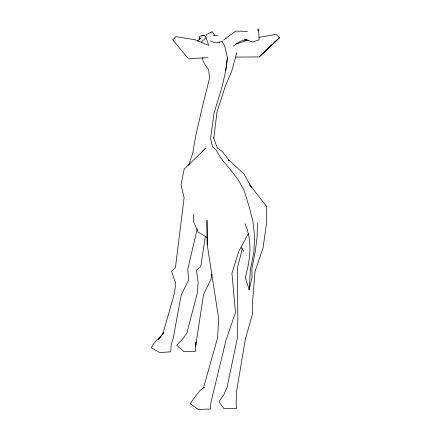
<?xml version="1.0" encoding="UTF-8"?>
<svg xmlns="http://www.w3.org/2000/svg" width="431" height="431" viewBox="0 0 431 431"><rect width="100%" height="100%" fill="white"/><g stroke="black" fill="none" stroke-linecap="round" stroke-linejoin="round"><path stroke-width="0.65" d="M257.463 223.355L257.091 237.298L255.276 251.51L251.839 268.691L252.092 277.252L249.177 289.847L245.271 277.402C250.325 259.882 252.641 240.8 244.964 223.641M193.783 214.326L193.514 221.626L198.066 232.061L207.645 237.847M258.002 30.779L258.083 28.861L258.789 32.675L259.079 39.884L252.539 41.99L244.517 39.183L247.227 40.056L240.498 41.134L233.257 46.009M205.42 236.043L200.765 266.573L196.401 270.253L198.141 282.219L197.565 291.97L186.968 332.84L183.396 338.103L176.764 345.209L183.73 351.545L195.302 351.723L196.03 341.772M195.712 346.81L196.003 342.316M249.177 289.847L250.406 269.585L253.886 252.011L254.565 236.5L252.981 221.825L249.344 207.3L243.795 189.802L238.37 180.029L230.687 170.008L220.553 157.794L215.877 149.746L212.284 146.174L210.576 138.443L214.062 112.981L222.245 86.119L225.725 70.759L227.423 57.953L224.583 45.702L222.073 41.726M213.803 138.362L216.955 112.146L225.354 86.092L231.706 71.163L236.856 52.571M225.725 70.759L227.417 57.953M195.793 345.107L203.524 294.712L210.937 279.385L211.89 274.213M197.258 228.645L187.776 269.186L188.552 280.075L181.155 295.095L173.316 337.742L171.182 344.805L170.73 351.841L159.745 352.526L151.308 347.812L153.678 343.539L162.315 334.693L158.15 339.967L163.645 332.49M242.319 248.407L237.465 267.937L237.826 318.579L237.449 337.705L227.062 387.356L223.872 394.543L218.964 401.703L224.007 408.68L236.398 408.588L236.156 402.069L236.635 391.009L245.363 339.052L252.706 313.218L252.248 305.773L255.023 271.584L263.061 247.777L266.471 223.834L266.385 206.12L249.694 184.818L250.373 185.976M188.719 165.283L192.797 152.876L195.739 135.781L202.969 104.28L209.504 78.27L208.717 69.741L205.215 65.205L203.044 60.642L202.187 57.549M201.363 42.75L201.794 41.473L205.97 38.02M204.035 387.35L199.601 390.912L190.146 403.583L198.228 409.45L210.371 408.987L210.867 402.716L226.033 340.075L235.498 312.534L231.937 273.297L238.801 251.413L248.148 233.801M163.23 333.578L162.589 334.655L174.426 293.484L175.713 283.49L171.57 271.433L175.444 267.43L184.118 197.748L181.042 184.834L184.161 169.194L205.63 148.226L201.525 152.558M200.453 38.262L199.337 39.458L200.059 38.693M272.284 44.398L259.123 56.935L235.595 57.102M273.259 43.466L276.185 40.681M277.16 39.754L279.595 37.432L275.84 34.383L258.891 37.411M197.253 41.257L200.42 38.311M204.289 387.297L203.427 388.062L217.531 338.023L218.738 319.042L207.246 244.905L206.988 220.43L207.246 244.905M223.538 40.088L235.757 31.091L247.405 31.366M214.74 35.439L212.289 31.619L206.551 34.496L205.706 36.721L208.135 43.542L208.879 44.463M201.789 35.962L204.057 35.213L205.916 37.066M235.019 44.334L248.057 40.078M204.057 35.213L200.544 36.064L199.16 37.104L200.555 38.564M222.525 41.565L214.783 42.847L210.414 40.886M208.119 57.711L190.96 58.471L187.884 58.088L172.702 39.846L176.015 36.64L195.157 39.765L208.943 45.487M213.011 35.568L217.65 35.525M225.268 37.917L226.286 38.569M218.943 41.979L219.643 43.073M241.247 247.367L243.72 251.3M251.747 187.835L244.005 174.027L228.505 159.642L222.261 151.383L217.299 147.962L213.501 137.516M229.152 160.817L228.505 159.642L229.125 160.811M210.689 32.196L211.163 33.376M279.595 37.432L259.123 56.935L279.692 37.756L279.595 37.432"/></g></svg>
